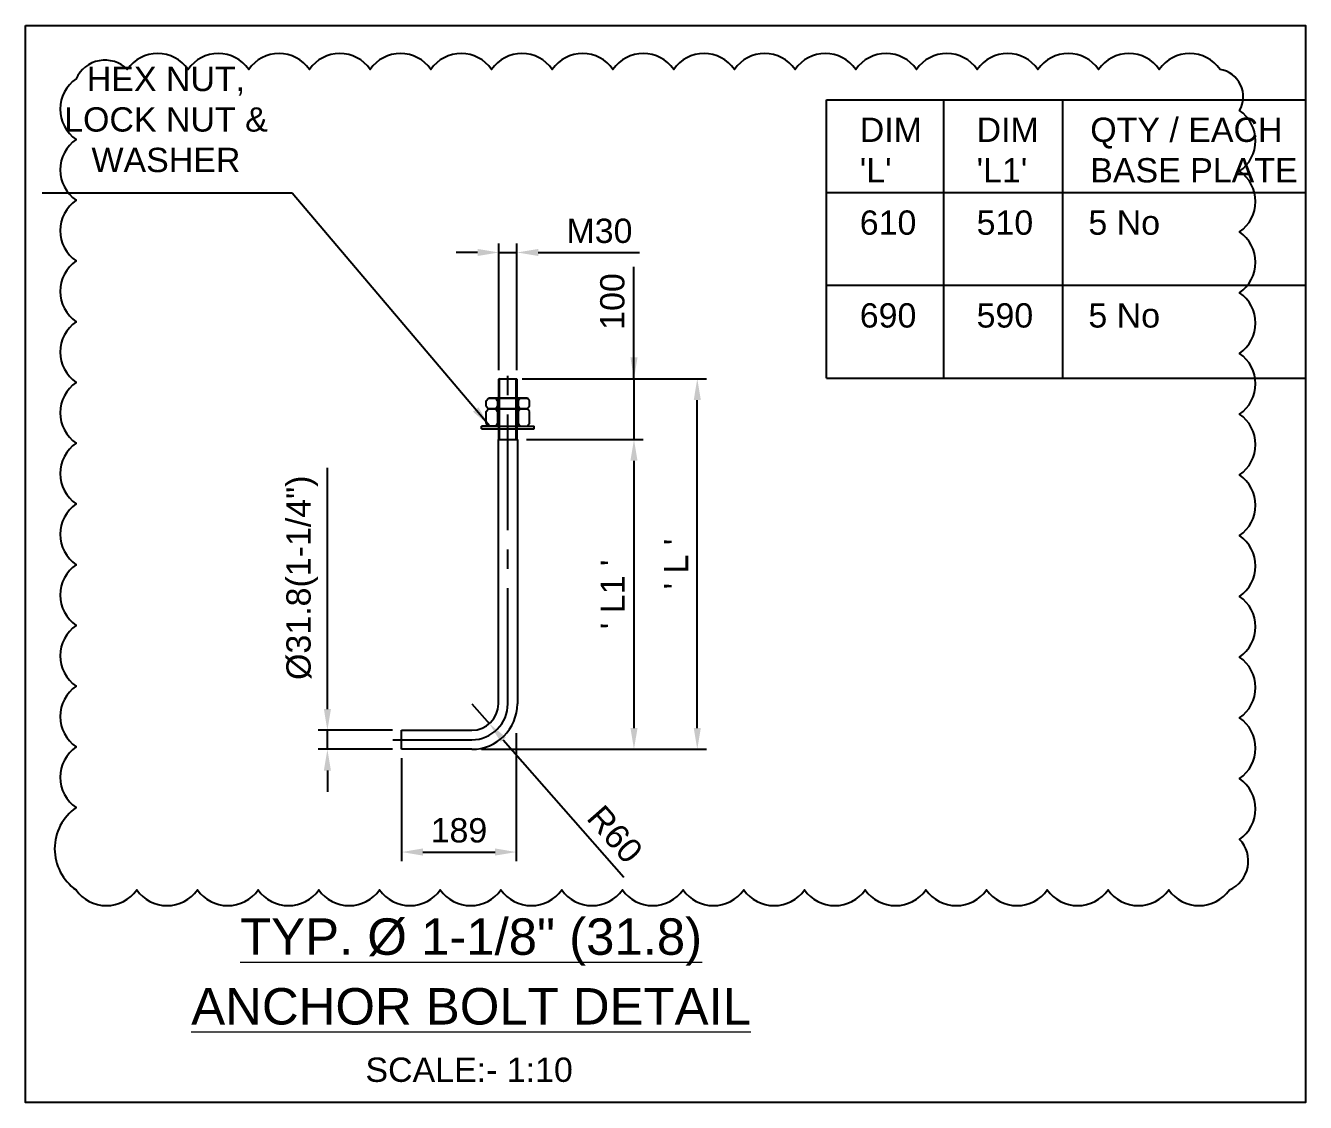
# Model space of a CAD drawing. Header units: millimetres. Extents: x -1055 to 11244, y -20673 to 2560.
# Drawn here: x 7330.1 to 7540.9, y 1556.6 to 1733.8 of the extents above; entities that cross this region are included whole.
import ezdxf
from ezdxf.enums import TextEntityAlignment as Align

# ---------------------------------------------------------------- set-up
doc = ezdxf.new("R2010")
doc.units = ezdxf.units.MM
doc.linetypes.add('CENTER2', pattern=[28.575, 19.05, -3.175, 3.175, -3.175])
doc.layers.add('TEXT', color=7, linetype='Continuous', lineweight=13)
doc.styles.get("Standard").update_dxf_attribs({"font": 'arial.ttf'})
doc.styles.add('STYLE2', font='arial.ttf', dxfattribs={"width": 1.1})
doc.dimstyles.new('ISO-25', dxfattribs={"dimtxt": 4, "dimasz": 3.5, "dimexe": 1.5, "dimexo": 1.5, "dimgap": 1.5, "dimtad": 1, "dimtxsty": 'Standard', "dimcen": 0, "dimadec": 0, "dimazin": 0, "dimtfac": 1, "dimtmove": 0, "dimatfit": 3, "dimfxl": 1, "dimarcsym": 0})

# ---------------------------------------------------------------- blocks, each defined once
blk = doc.blocks.new('*D28520')
at = {"color": 0, "lineweight": -2}
for p, q in [((7410.89, 1617.35), (7410.89, 1596.28)), ((7392, 1613.26), (7392, 1596.28)), ((7395.5, 1597.78), (7407.39, 1597.78))]:
    blk.add_line(p, q, dxfattribs=at)
at = {"color": 0}
for points in [[(7395.5, 1598.37), (7395.5, 1597.2), (7392, 1597.78)], [(7407.39, 1597.2), (7407.39, 1598.37), (7410.89, 1597.78)]]:
    blk.add_solid(points, dxfattribs=at)
at = {"layer": 'Defpoints', "color": 0}
for p in [(7410.89, 1618.85), (7392, 1614.76), (7410.89, 1597.78)]:
    blk.add_point(p, dxfattribs=at)
at = {"color": 0, "insert": (7401.44, 1601.33), "char_height": 4, "attachment_point": 5}
blk.add_mtext('189', dxfattribs=at)
blk = doc.blocks.new('*D28521')
at = {"color": 0, "lineweight": -2}
for p, q in [((7430.27, 1675.7), (7430.27, 1694.14)), ((7430.27, 1679.2), (7430.27, 1682.7)), ((7411.84, 1675.7), (7431.77, 1675.7)), ((7430.27, 1675.7), (7430.27, 1665.7)), ((7412.56, 1665.7), (7431.77, 1665.7)), ((7430.27, 1662.2), (7430.27, 1658.7))]:
    blk.add_line(p, q, dxfattribs=at)
at = {"color": 0}
for points in [[(7429.69, 1679.2), (7430.86, 1679.2), (7430.27, 1675.7)], [(7430.86, 1662.2), (7429.69, 1662.2), (7430.27, 1665.7)]]:
    blk.add_solid(points, dxfattribs=at)
at = {"layer": 'Defpoints', "color": 0}
for p in [(7410.34, 1675.7), (7411.06, 1665.7), (7430.27, 1665.7)]:
    blk.add_point(p, dxfattribs=at)
at = {"color": 0, "insert": (7426.73, 1688.42), "char_height": 4, "attachment_point": 5, "rotation": 90}
blk.add_mtext('100', dxfattribs=at)
blk = doc.blocks.new('*D28522')
at = {"color": 0, "lineweight": -2}
for p, q in [((7423.13, 1675.7), (7442.2, 1675.7)), ((7440.7, 1618.2), (7440.7, 1672.2)), ((7405.15, 1614.7), (7442.2, 1614.7))]:
    blk.add_line(p, q, dxfattribs=at)
at = {"color": 0}
for points in [[(7441.29, 1672.2), (7440.12, 1672.2), (7440.7, 1675.7)], [(7440.12, 1618.2), (7441.29, 1618.2), (7440.7, 1614.7)]]:
    blk.add_solid(points, dxfattribs=at)
at = {"layer": 'Defpoints', "color": 0}
for p in [(7421.63, 1675.7), (7440.7, 1675.7), (7403.65, 1614.7)]:
    blk.add_point(p, dxfattribs=at)
at = {"color": 0, "insert": (7437.2, 1645.2), "char_height": 4, "attachment_point": 5, "rotation": 90}
blk.add_mtext("' L '", dxfattribs=at)
blk = doc.blocks.new('*D28523')
at = {"color": 0, "lineweight": -2}
for p, q in [((7412.56, 1665.7), (7431.77, 1665.7)), ((7430.27, 1662.2), (7430.27, 1618.2)), ((7405.15, 1614.7), (7431.77, 1614.7))]:
    blk.add_line(p, q, dxfattribs=at)
at = {"color": 0}
for points in [[(7430.86, 1662.2), (7429.69, 1662.2), (7430.27, 1665.7)], [(7429.69, 1618.2), (7430.86, 1618.2), (7430.27, 1614.7)]]:
    blk.add_solid(points, dxfattribs=at)
at = {"layer": 'Defpoints', "color": 0}
for p in [(7411.06, 1665.7), (7403.65, 1614.7), (7430.27, 1614.7)]:
    blk.add_point(p, dxfattribs=at)
at = {"color": 0, "insert": (7426.76, 1640.2), "char_height": 4, "attachment_point": 5, "rotation": 90}
blk.add_mtext("' L1 '", dxfattribs=at)
blk = doc.blocks.new('*D28524')
at = {"color": 0, "lineweight": -2}
for p, q in [((7379.77, 1621.32), (7379.77, 1661.06)), ((7390.5, 1617.82), (7378.27, 1617.82)), ((7379.77, 1614.7), (7379.77, 1617.82)), ((7390.5, 1614.7), (7378.27, 1614.7)), ((7379.77, 1611.2), (7379.77, 1607.7))]:
    blk.add_line(p, q, dxfattribs=at)
at = {"color": 0}
for points in [[(7379.19, 1621.32), (7380.35, 1621.32), (7379.77, 1617.82)], [(7380.35, 1611.2), (7379.19, 1611.2), (7379.77, 1614.7)]]:
    blk.add_solid(points, dxfattribs=at)
at = {"layer": 'Defpoints', "color": 0}
for p in [(7379.77, 1617.82), (7392, 1617.82), (7392, 1614.7)]:
    blk.add_point(p, dxfattribs=at)
at = {"color": 0, "insert": (7375.61, 1642.94), "char_height": 4, "attachment_point": 5, "rotation": 90}
blk.add_mtext('%%C31.8(1-1/4")', dxfattribs=at)
blk = doc.blocks.new('*D28525')
at = {"color": 0, "lineweight": -2}
for p, q in [((7408, 1677.11), (7408, 1697.99)), ((7411, 1677.11), (7411, 1697.99)), ((7404.5, 1696.49), (7401, 1696.49)), ((7408, 1696.49), (7411, 1696.49)), ((7414.5, 1696.49), (7431.18, 1696.49))]:
    blk.add_line(p, q, dxfattribs=at)
at = {"color": 0}
for points in [[(7404.5, 1695.91), (7404.5, 1697.07), (7408, 1696.49)], [(7414.5, 1697.07), (7414.5, 1695.91), (7411, 1696.49)]]:
    blk.add_solid(points, dxfattribs=at)
at = {"layer": 'Defpoints', "color": 0}
for p in [(7411, 1696.49), (7408, 1675.61), (7411, 1675.61)]:
    blk.add_point(p, dxfattribs=at)
at = {"color": 0, "insert": (7424.59, 1700.03), "char_height": 4, "attachment_point": 5}
blk.add_mtext('M30', dxfattribs=at)
blk = doc.blocks.new('*D28526')
at = {"color": 0, "lineweight": -2}
for p, q in [((7403.56, 1622.2), (7406.45, 1618.91)), ((7408.75, 1616.28), (7428.61, 1593.66))]:
    blk.add_line(p, q, dxfattribs=at)
at = {"color": 0}
blk.add_solid([(7409.19, 1616.67), (7408.32, 1615.9), (7406.45, 1618.91)], dxfattribs=at)
at = {"layer": 'Defpoints', "color": 0}
for p in [(7403.56, 1622.2), (7406.45, 1618.91)]:
    blk.add_point(p, dxfattribs=at)
at = {"color": 0, "insert": (7427.14, 1600.71), "char_height": 4, "attachment_point": 5, "rotation": 311.2771}
blk.add_mtext('R60', dxfattribs=at)

msp = doc.modelspace()

# ---------------------------------------------------------------- linework, layer by layer
for p, q in [((7462.001846, 1721.627771), (7540.877458, 1721.627771)), ((7462.001846, 1675.783078), (7462.001846, 1721.627771)), ((7481.249618, 1721.627771), (7481.249618, 1675.783078)), ((7500.84735, 1721.627771), (7500.84735, 1675.783078)), ((7540.877458, 1721.627771), (7540.877458, 1675.783078)), ((7462.001846, 1706.346207), (7540.877458, 1706.346207)), ((7540.877458, 1691.064643), (7462.001846, 1691.064643)), ((7408.100354, 1675.699427), (7407.996396, 1675.605286)), ((7407.996396, 1665.699427), (7407.996396, 1675.605286)), ((7410.996396, 1675.605286), (7407.996396, 1675.605286)), ((7408.100354, 1665.699427), (7408.100354, 1675.699427)), ((7408.100354, 1675.699427), (7410.892437, 1675.699427)), ((7408.100354, 1675.699427), (7410.892437, 1675.699427)), ((7410.892437, 1665.699427), (7410.892437, 1675.699427)), ((7410.892437, 1675.699427), (7410.996396, 1675.605286)), ((7410.996396, 1675.605286), (7410.996396, 1665.699427)), ((7462.001846, 1675.783078), (7540.877458, 1675.783078)), ((7405.917221, 1672.067739), (7406.284984, 1672.485001)), ((7405.917221, 1671.162564), (7405.917221, 1672.067739)), ((7412.707807, 1672.485001), (7406.284984, 1672.485001)), ((7406.284984, 1672.485001), (7407.508025, 1672.485001)), ((7407.508025, 1672.485001), (7406.284984, 1672.485001)), ((7407.782925, 1672.067739), (7407.508025, 1672.485001)), ((7407.782925, 1672.067739), (7407.928523, 1672.485001)), ((7407.782925, 1672.067739), (7407.782925, 1671.162564)), ((7407.928523, 1672.485001), (7411.064268, 1672.485001)), ((7411.209866, 1672.067739), (7411.064268, 1672.485001)), ((7411.209866, 1672.067739), (7411.484766, 1672.485001)), ((7411.209866, 1672.067739), (7411.209866, 1671.162564)), ((7411.484766, 1672.485001), (7412.707807, 1672.485001)), ((7413.07557, 1672.067739), (7412.707807, 1672.485001)), ((7413.07557, 1671.162564), (7413.07557, 1672.067739)), ((7405.917221, 1671.162564), (7406.284984, 1670.745302)), ((7405.917221, 1670.32804), (7406.284984, 1670.745302)), ((7405.917221, 1668.313972), (7405.917221, 1670.32804)), ((7412.707807, 1670.745302), (7406.284984, 1670.745302)), ((7407.508025, 1670.745302), (7406.284984, 1670.745302)), ((7406.284984, 1670.745302), (7407.508025, 1670.745302)), ((7407.782925, 1671.162564), (7407.508025, 1670.745302)), ((7407.782925, 1670.32804), (7407.508025, 1670.745302)), ((7407.782925, 1671.162564), (7407.928523, 1670.745302)), ((7407.782925, 1670.32804), (7407.928523, 1670.745302)), ((7407.782925, 1670.32804), (7407.782925, 1668.313972)), ((7407.928523, 1670.745302), (7411.064268, 1670.745302)), ((7407.928523, 1670.745302), (7411.064268, 1670.745302)), ((7411.209866, 1671.162564), (7411.064268, 1670.745302)), ((7411.209866, 1670.32804), (7411.064268, 1670.745302)), ((7411.209866, 1671.162564), (7411.484766, 1670.745302)), ((7411.209866, 1670.32804), (7411.484766, 1670.745302)), ((7411.209866, 1670.32804), (7411.209866, 1668.313972)), ((7411.484766, 1670.745302), (7412.707807, 1670.745302)), ((7411.484766, 1670.745302), (7412.707807, 1670.745302)), ((7413.07557, 1671.162564), (7412.707807, 1670.745302)), ((7413.07557, 1670.32804), (7412.707807, 1670.745302)), ((7413.07557, 1668.313972), (7413.07557, 1670.32804)), ((7405.162385, 1667.478059), (7405.162385, 1667.89671)), ((7405.162385, 1667.89671), (7413.830407, 1667.89671)), ((7407.508025, 1667.89671), (7405.162385, 1667.89671)), ((7405.162385, 1667.89671), (7407.508025, 1667.89671)), ((7405.917221, 1668.313972), (7406.284984, 1667.89671)), ((7407.782925, 1668.313972), (7407.508025, 1667.89671)), ((7407.782925, 1668.313972), (7407.928523, 1667.89671)), ((7407.928523, 1667.89671), (7411.064268, 1667.89671)), ((7411.209866, 1668.313972), (7411.064268, 1667.89671)), ((7411.209866, 1668.313972), (7411.484766, 1667.89671)), ((7411.484766, 1667.89671), (7412.707807, 1667.89671)), ((7413.07557, 1668.313972), (7412.707807, 1667.89671)), ((7413.830407, 1667.478059), (7413.830407, 1667.89671)), ((7405.162385, 1667.478059), (7413.830407, 1667.478059)), ((7407.933896, 1665.699427), (7411.058896, 1665.699427)), ((7407.933896, 1622.199427), (7407.933896, 1665.699427)), ((7411.058896, 1665.699427), (7411.058896, 1622.199427)), ((7391.996396, 1614.699427), (7391.996396, 1617.824427)), ((7391.996396, 1617.824427), (7403.558896, 1617.824427)), ((7403.558896, 1614.699427), (7391.996396, 1614.699427))]:
    msp.add_line(p, q)
at = {"color": 3, "linetype": 'CENTER2'}
for p, q in [((7409.496396, 1622.199427), (7409.496396, 1677.199072)), ((7390.54873, 1616.261927), (7403.558896, 1616.261927))]:
    msp.add_line(p, q, dxfattribs=at)
msp.add_lwpolyline([(7330.054007, 1733.838959), (7540.877458, 1733.838959), (7540.877458, 1556.565297), (7330.054007, 1556.565297)], close=True)
at = {"color": 1}
msp.add_lwpolyline([(7338.361367, 1591.556769, 0.5206), (7348.361367, 1591.556769, 0.5206), (7358.361367, 1591.556769, 0.5206), (7368.361367, 1591.556769, 0.5206), (7378.361367, 1591.556769, 0.5206), (7388.361367, 1591.556769, 0.5206), (7398.361367, 1591.556769, 0.5206), (7408.361367, 1591.556769, 0.5206), (7418.361367, 1591.556769, 0.5206), (7428.361367, 1591.556769, 0.5206), (7438.361367, 1591.556769, 0.5206), (7448.361367, 1591.556769, 0.5206), (7458.361367, 1591.556769, 0.5206), (7468.361367, 1591.556769, 0.5206), (7478.361367, 1591.556769, 0.5206), (7488.361367, 1591.556769, 0.5206), (7498.361367, 1591.556769, 0.5206), (7508.361367, 1591.556769, 0.5206), (7518.361367, 1591.556769, 0.5206), (7528.361367, 1591.556769, 0.5206), (7530.046143, 1599.871994, 0.5206), (7530.046143, 1609.871994, 0.5206), (7530.046143, 1619.871994, 0.5206), (7530.046143, 1629.871994, 0.5206), (7530.046143, 1639.871994, 0.5206), (7530.046143, 1649.871994, 0.5206), (7530.046143, 1659.871994, 0.5206), (7530.046143, 1669.871994, 0.5206), (7530.046143, 1679.871994, 0.5206), (7530.046143, 1689.871994, 0.5206), (7530.046143, 1699.871994, 0.5206), (7530.046143, 1709.871994, 0.5206), (7530.046143, 1719.871994, 0.5206), (7526.813125, 1726.638976, 0.5206), (7516.813125, 1726.638976, 0.5206), (7506.813125, 1726.638976, 0.5206), (7496.813125, 1726.638976, 0.5206), (7486.813125, 1726.638976, 0.5206), (7476.813125, 1726.638976, 0.5206), (7466.813125, 1726.638976, 0.5206), (7456.813125, 1726.638976, 0.5206), (7446.813125, 1726.638976, 0.5206), (7436.813125, 1726.638976, 0.5206), (7426.813125, 1726.638976, 0.5206), (7416.813125, 1726.638976, 0.5206), (7406.813125, 1726.638976, 0.5206), (7396.813125, 1726.638976, 0.5206), (7386.813125, 1726.638976, 0.5206), (7376.813125, 1726.638976, 0.5206), (7366.813125, 1726.638976, 0.5206), (7356.813125, 1726.638976, 0.5206), (7346.813125, 1726.638976, 0.5206), (7338.361367, 1725.090733, 0.5206), (7338.361367, 1715.090733, 0.5206), (7338.361367, 1705.090733, 0.5206), (7338.361367, 1695.090733, 0.5206), (7338.361367, 1685.090733, 0.5206), (7338.361367, 1675.090733, 0.5206), (7338.361367, 1665.090733, 0.5206), (7338.361367, 1655.090733, 0.5206), (7338.361367, 1645.090733, 0.5206), (7338.361367, 1635.090733, 0.5206), (7338.361367, 1625.090733, 0.5206), (7338.361367, 1615.090733, 0.5206), (7338.361367, 1605.090733, 0.5206), (7338.361367, 1591.556769, 0.5206)], format="xyb", close=True, dxfattribs=at)
at = {"color": 3, "linetype": 'CENTER2'}
msp.add_lwpolyline([(7391.996396, 1614.761572), (7391.996396, 1614.761927)], dxfattribs=at)
msp.add_arc((7403.558896, 1622.199427), 5.9375, 270, 0, dxfattribs=at)
for radius in [4.375, 7.5]:
    msp.add_arc((7403.558896, 1622.199427), radius, 270, 0)

# ---------------------------------------------------------------- texts
at = {"char_height": 4, "attachment_point": 5}
for s, insert in [('HEX NUT,\\PLOCK NUT &\\PWASHER', (7353.174968, 1718.364084)), ('SCALE:- 1:10', (7403.120683, 1561.914017))]:
    msp.add_mtext(s, dxfattribs=dict(at, insert=insert))
at = {"char_height": 4, "width": 132.47948931, "attachment_point": 1}
for s, insert in [("DIM\\P'L'", (7467.46797, 1718.691277)), ("DIM\\P'L1'", (7486.715742, 1718.691277)), ('QTY / EACH \\PBASE PLATE', (7505.437337, 1718.691277)), ('610', (7467.46797, 1703.409712)), ('510', (7486.715742, 1703.409712)), ('5 No', (7505.132156, 1703.409712)), ('690', (7467.46797, 1688.128148)), ('590', (7486.715742, 1688.128148)), ('5 No', (7505.132156, 1688.128148))]:
    msp.add_mtext(s, dxfattribs=dict(at, insert=insert))
at = {"layer": 'TEXT', "linetype": 'Continuous', "style": 'STYLE2'}
for s, p in [('%%UTYP. %%C 1-1/8" (31.8)', (7403.44343, 1580.862024)), ('%%UANCHOR BOLT DETAIL', (7403.44343, 1569.38221))]:
    msp.add_text(s, height=6, dxfattribs=at).set_placement(p, align=Align.CENTER)

# ---------------------------------------------------------------- dimensions: what is measured, and where the dimension line sits
dim = msp.add_linear_dim(base=(7410.996396, 1696.490452), p1=(7407.996396, 1675.605286), p2=(7410.996396, 1675.605286), text='M30', dimstyle='ISO-25', override={"dimtxt": 4, "dimdec": 0, "dimlfac": 10})
dim.commit()
dim.dimension.update_dxf_attribs({"geometry": '*D28525', "text_midpoint": (7424.590529, 1700.034108)})
dim = msp.add_linear_dim(base=(7430.273053, 1665.699427), p1=(7410.337761, 1675.696253), p2=(7411.058896, 1665.699427), angle=90, dimstyle='ISO-25', override={"dimtxt": 4, "dimdec": 0, "dimlfac": 10})
dim.commit()
dim.dimension.update_dxf_attribs({"geometry": '*D28521', "text_midpoint": (7430.273053, 1688.419991), "dimtype": 160})
dim = msp.add_linear_dim(base=(7440.704194, 1675.696253), p1=(7403.652334, 1614.699427), p2=(7421.625342, 1675.696253), angle=90, text="' L '", dimstyle='ISO-25', override={"dimtxt": 4, "dimdec": 0, "dimlfac": 10, "dimtxsty": 'Standard'})
dim.commit()
dim.dimension.update_dxf_attribs({"geometry": '*D28522', "text_midpoint": (7440.704194, 1645.19784), "dimtype": 160})
for base, p1, p2, text, override, picture, middle in [((7430.273053, 1614.699427), (7411.058896, 1665.699427), (7403.652334, 1614.699427), "' L1 '", {"dimtxt": 4, "dimdec": 0, "dimlfac": 10, "dimtxsty": 'Standard'}, '*D28523', (7426.764868, 1640.199427)), ((7379.768732, 1617.824427), (7391.996396, 1614.699427), (7391.996396, 1617.824427), '%%C31.8(1-1/4")', {"dimtxt": 4, "dimdec": 0, "dimlfac": 10}, '*D28524', (7375.607067, 1642.942435))]:
    dim = msp.add_linear_dim(base=base, p1=p1, p2=p2, angle=90, text=text, dimstyle='ISO-25', override=override)
    dim.commit()
    dim.dimension.update_dxf_attribs({"geometry": picture, "text_midpoint": middle})
dim = msp.add_radius_dim(center=(7403.558896, 1622.199427), mpoint=(7406.445087, 1618.911491), text='R60', dimstyle='ISO-25', override={"dimtxt": 4, "dimdec": 0, "dimlfac": 10})
dim.commit()
dim.dimension.update_dxf_attribs({"geometry": '*D28526', "text_midpoint": (7424.475924, 1598.37084), "dimtype": 164})
dim = msp.add_linear_dim(base=(7410.892437, 1597.78423), p1=(7391.996396, 1614.761927), p2=(7410.892437, 1618.854395), dimstyle='ISO-25', override={"dimtxt": 4, "dimdec": 0, "dimlfac": 10})
dim.commit()
dim.dimension.update_dxf_attribs({"geometry": '*D28520', "text_midpoint": (7401.444416, 1597.78423), "dimtype": 160})

# ---------------------------------------------------------------- leaders
msp.add_leader([(7406.471377, 1667.965412), (7373.956109, 1706.229875), (7332.758052, 1706.229875)], dimstyle='ISO-25', override={"dimtad": 0})

doc.saveas('drawing.dxf')
